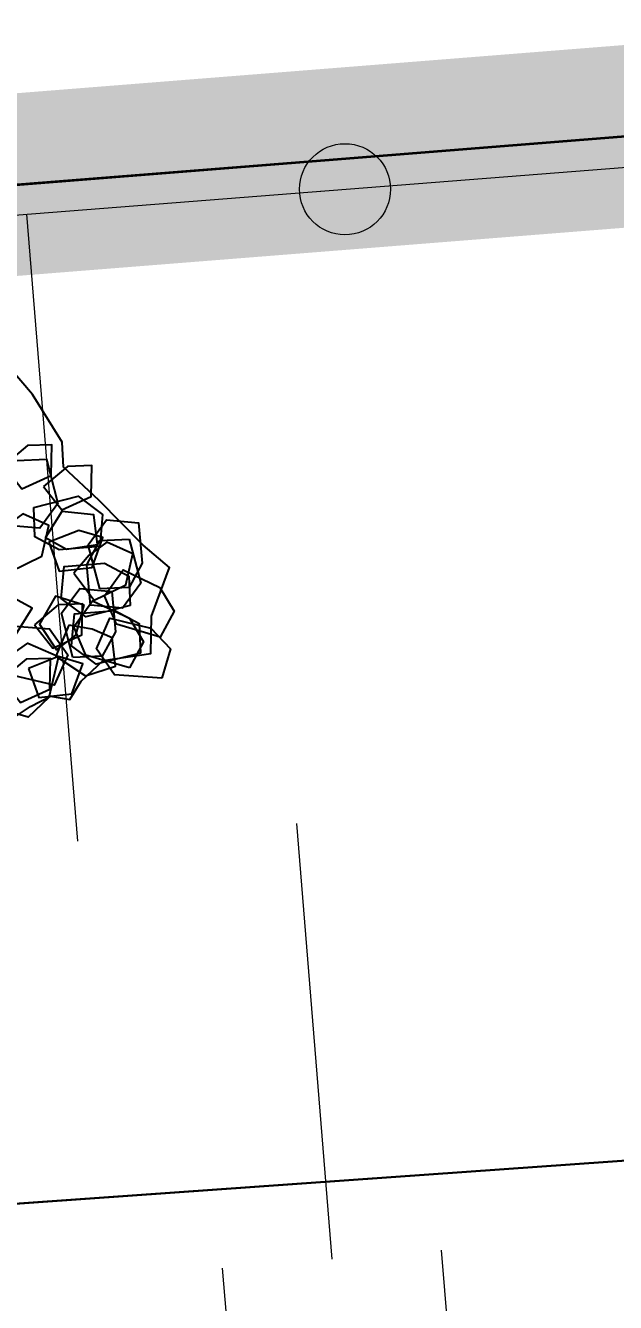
# Model space of a CAD drawing. Header units: metres. Extents: x 1851758 to 1852050, y 5187822 to 5188223.
# Drawn here: x 1851924.093 to 1851924.902, y 5187882.323 to 5187884.076 of the extents above; entities that cross this region are included whole.
import ezdxf
from ezdxf.enums import TextEntityAlignment as Align

# ---------------------------------------------------------------- set-up
doc = ezdxf.new("R2010")
doc.units = ezdxf.units.M
doc.header["$LTSCALE"] = 2.5
doc.linetypes.add('L18', pattern=[0.6, 0.4, -0.2])
doc.linetypes.add('L5', pattern=[1.15, 0.8, -0.175, 0, -0.175])
doc.layers.get('0').update_dxf_attribs({"linetype": 'CONTINUOUS', "lineweight": 30})
for name, color, linetype, lineweight in [('PAR', 11, 'L5', 30), ('PAR_ALIGNT', 1, 'L18', 30), ('PAR_ALIGNT_TXT', 1, 'CONTINUOUS', 15), ('PRO_DEMOL_CLO_LEG', 7, 'CONTINUOUS', 15), ('PRO_DEMOL_TAL_HAC', 32, 'CONTINUOUS', 15), ('PRO_PAR_DA', 1, 'CONTINUOUS', 35), ('PRO_PAR_SURF', 157, 'CONTINUOUS', 20)]:
    doc.layers.add(name, color=color, linetype=linetype, lineweight=lineweight)
doc.layers.add('PRO_PAR_CONT_DA', color=40, linetype='CONTINUOUS', plot=False)
doc.layers.add('PRO_VOI_VEG', color=81, linetype='CONTINUOUS')
doc.styles.add('ARIAL_IT_B', font='arialbd.ttf', dxfattribs={"width": 1.1, "oblique": 25.02})

# ---------------------------------------------------------------- blocks, each defined once
blk = doc.blocks.new('arbuste fleurs jaunes')
at = {"layer": 'PRO_VOI_VEG', "color": 76}
blk.add_lwpolyline([(0.5719, -1.4579), (0.6235, -1.4795), (0.6767, -1.5104), (0.6982, -1.5604), (0.7575, -1.5595), (0.8369, -1.5796), (0.9245, -1.6796), (1.0112, -1.6254), (1.1503, -1.5947), (1.1634, -1.5011), (1.201, -1.3336), (1.2249, -1.2017), (1.2807, -1.1608), (1.3471, -1.0217), (1.389, -0.8794)], dxfattribs=at)
at = {"layer": 'PRO_VOI_VEG', "color": 2}
for points in [[(1.2181, -1.1503), (1.1331, -1.2422), (1.0489, -1.237), (1.0078, -1.1589), (1.0959, -1.0902), (1.1712, -1.0839)], [(0.7694, -1.2944), (0.8311, -1.4085), (0.7979, -1.4892), (0.7076, -1.5035), (0.6696, -1.3942), (0.6886, -1.3182)], [(1.0968, -1.394), (1.1596, -1.3418), (1.1202, -1.2631), (1.0356, -1.2637), (1.0401, -1.3303)], [(0.9371, -1.4531), (0.915, -1.3745), (0.827, -1.3784), (0.7931, -1.4559), (0.8558, -1.4789)], [(1.1565, -1.4598), (1.0715, -1.5517), (0.9873, -1.5465), (0.9462, -1.4684), (1.0342, -1.3997), (1.1096, -1.3934)]]:
    blk.add_lwpolyline(points, close=True, dxfattribs=at)
at = {"layer": 'PRO_VOI_VEG', "color": 67}
for points in [[(1.1402, -1.0607), (1.1132, -1.1377), (1.1874, -1.1851), (1.2597, -1.1411), (1.2216, -1.0863)], [(1.1512, -1.1839), (1.1241, -1.2609), (1.1984, -1.3083), (1.2707, -1.2643), (1.2326, -1.2095)], [(1.1512, -1.1839), (1.1241, -1.2609), (1.1984, -1.3083), (1.2707, -1.2643), (1.2326, -1.2095)], [(0.7906, -1.208), (0.7282, -1.2606), (0.7681, -1.3391), (0.8527, -1.3379), (0.8477, -1.2713)], [(0.7906, -1.208), (0.7282, -1.2606), (0.7681, -1.3391), (0.8527, -1.3379), (0.8477, -1.2713)], [(1.0039, -1.5602), (0.9125, -1.4747), (0.9183, -1.3905), (0.9966, -1.3499), (1.0647, -1.4384), (1.0705, -1.5138)], [(0.6446, -1.3742), (0.6175, -1.4512), (0.6918, -1.4986), (0.7641, -1.4546), (0.726, -1.3998)], [(0.6446, -1.3742), (0.6175, -1.4512), (0.6918, -1.4986), (0.7641, -1.4546), (0.726, -1.3998)], [(0.8182, -1.3677), (0.7911, -1.4447), (0.8654, -1.4921), (0.9376, -1.4481), (0.8996, -1.3932)], [(0.9977, -1.4654), (1.0827, -1.3735), (1.1668, -1.3788), (1.2079, -1.4568), (1.1199, -1.5255), (1.0445, -1.5318)], [(0.9097, -1.6545), (0.8183, -1.5689), (0.8241, -1.4848), (0.9024, -1.4442), (0.9705, -1.5326), (0.9764, -1.6081)], [(0.8594, -1.6515), (0.8241, -1.5314), (0.8718, -1.4618), (0.9599, -1.4666), (0.9737, -1.5775), (0.9404, -1.6454)], [(0.9759, -1.6764), (0.9406, -1.5563), (0.9884, -1.4868), (1.0764, -1.4916), (1.0902, -1.6024), (1.0569, -1.6703)]]:
    blk.add_lwpolyline(points, close=True, dxfattribs=at)
at = {"layer": 'PRO_VOI_VEG', "color": 55}
blk.add_lwpolyline([(0.9365, -1.1458), (0.9039, -1.2326), (0.9869, -1.2832), (1.0682, -1.2537), (1.0567, -1.1762), (1.0003, -1.1548)], close=True, dxfattribs=at)
at = {"layer": 'PRO_VOI_VEG', "color": 88}
for points in [[(1.0882, -1.1922), (1.1796, -1.2778), (1.1738, -1.3619), (1.0955, -1.4025), (1.0274, -1.3141), (1.0216, -1.2386)], [(0.9958, -1.3823), (0.9632, -1.4691), (1.0462, -1.5197), (1.1275, -1.4902), (1.116, -1.4127), (1.0596, -1.3913)], [(0.7994, -1.5046), (0.885, -1.4132), (0.9691, -1.419), (1.0097, -1.4973), (0.9213, -1.5655), (0.8458, -1.5713)], [(0.8684, -1.4481), (0.7771, -1.464), (0.7756, -1.5612), (0.8424, -1.6163), (0.9032, -1.567), (0.8931, -1.5075)]]:
    blk.add_lwpolyline(points, close=True, dxfattribs=at)
at = {"layer": 'PRO_VOI_VEG', "color": 52}
for points in [[(1.0302, -1.2786), (0.9784, -1.3454), (1.0358, -1.4163), (1.1212, -1.3968), (1.1018, -1.3304)], [(0.5711, -1.41), (0.6847, -1.3475), (0.7657, -1.3802), (0.7805, -1.4704), (0.6715, -1.5091), (0.5954, -1.4905)], [(0.7085, -1.4189), (0.6567, -1.4857), (0.7141, -1.5566), (0.7995, -1.537), (0.7801, -1.4707)]]:
    blk.add_lwpolyline(points, close=True, dxfattribs=at)
at = {"layer": 'PRO_VOI_VEG'}
blk.add_lwpolyline([(0.8831, -1.7412), (0.8214, -1.6272), (0.8546, -1.5464), (0.9449, -1.5322), (0.9829, -1.6414), (0.9639, -1.7175)], close=True, dxfattribs=at)
blk = doc.blocks.new('CLOLEG')
blk.add_circle((0, 0), 0.0625)

msp = doc.modelspace()

# ---------------------------------------------------------------- linework, layer by layer
at = {"layer": 'PAR', "flags": 128}
msp.add_lwpolyline([(1851757.77, 5187868.487), (1851833.6918, 5187875.6402), (1851863.5824, 5187878.1707), (1851981.4866, 5187886.528), (1851987.4718, 5187886.9522), (1852004.3774, 5187888.6518), (1852028.9496, 5187890.8198)], dxfattribs=at)
at = {"layer": 'PAR_ALIGNT', "ltscale": 2.5, "const_width": 0.25, "flags": 128}
msp.add_lwpolyline([(1851863.4796, 5187879.0507), (1851981.3715, 5187888.4018)], dxfattribs=at)
msp.add_lwpolyline([(1851863.4796, 5187879.0507), (1851981.3715, 5187888.4018)], dxfattribs=at)
at = {"layer": 'PRO_DEMOL_CLO_LEG', "flags": 128}
msp.add_lwpolyline([(1851899.1687, 5187881.4795), (1851904.6517, 5187881.9482), (1851919.6157, 5187883.4662), (1851936.6677, 5187884.8017), (1851953.754, 5187886.2021), (1851969.4308, 5187887.6313), (1851974.4927, 5187887.9829), (1851978.8346, 5187888.2456)], dxfattribs=at)
at = {"layer": 'PRO_DEMOL_TAL_HAC'}
for p, q in [((1851924.1643, 5187882.9564), (1851924.0944, 5187883.8169)), ((1851924.5134, 5187882.3828), (1851924.4648, 5187882.9808)), ((1851924.6879, 5187882.096), (1851924.6636, 5187882.395)), ((1851924.3875, 5187882.0716), (1851924.3632, 5187882.3706))]:
    msp.add_line(p, q, dxfattribs=at)
at = {"layer": 'PRO_PAR_CONT_DA', "flags": 128}
msp.add_lwpolyline([(1851940.223, 5187919.3492), (1851911.8795, 5187917.3131), (1851912.1661, 5187913.3233), (1851908.6751, 5187913.0726), (1851908.3885, 5187917.0623), (1851884.7038, 5187915.3608), (1851885.4031, 5187905.6262), (1851885.6711, 5187901.8955), (1851897.6403, 5187902.7554), (1851898.8308, 5187886.1831), (1851862.9456, 5187883.6194), (1851863.4796, 5187879.0507), (1851981.3715, 5187888.4018)], dxfattribs=at)
msp.add_lwpolyline([(1851863.5824, 5187878.1707), (1851981.4866, 5187886.528), (1851981.3715, 5187888.4018), (1851863.4796, 5187879.0507)], close=True, dxfattribs=at)
at = {"layer": 'PRO_PAR_DA', "flags": 128}
msp.add_lwpolyline([(1851863.4796, 5187879.0507), (1851981.3715, 5187888.4018)], dxfattribs=at)
at = {"layer": 'PRO_PAR_SURF', "flags": 128}
for points in [[(1851977.7933, 5187946.6346), (1851981.4866, 5187886.528), (1851863.5824, 5187878.1707), (1851856.5917, 5187937.9836), (1851927.7207, 5187943.0606)], [(1851979.4592, 5187919.5236), (1851978.1813, 5187918.0657), (1851896.9596, 5187912.2309), (1851896.7804, 5187914.7245), (1851884.8113, 5187913.8647), (1851885.6711, 5187901.8955), (1851897.6403, 5187902.7554), (1851899.2249, 5187880.6971), (1851981.4866, 5187886.528)]]:
    msp.add_lwpolyline(points, close=True, dxfattribs=at)

# ---------------------------------------------------------------- block references
at = {"layer": 'PRO_DEMOL_CLO_LEG', "rotation": 4.478238717076574}
msp.add_blockref('CLOLEG', (1851924.5311, 5187883.8511), dxfattribs=at)
at = {"layer": 'PRO_VOI_VEG', "xscale": 0.4999999999999999, "yscale": 0.4999999999999999, "rotation": 57.30375348461414}
msp.add_blockref('arbuste fleurs jaunes', (1851923.3084, 5187883.2787), dxfattribs=at)

# ---------------------------------------------------------------- texts
at = {"layer": 'PAR_ALIGNT_TXT', "style": 'ARIAL_IT_B', "oblique": 25.02, "width": 1.1}
msp.add_text('Alignement validé par la mairie de TRAMOYES le 07/04/2016', height=0.875, rotation=4.6408, dxfattribs=at).set_placement((1851914.8145, 5187884.1853), align=Align.MIDDLE)

doc.saveas('drawing.dxf')
